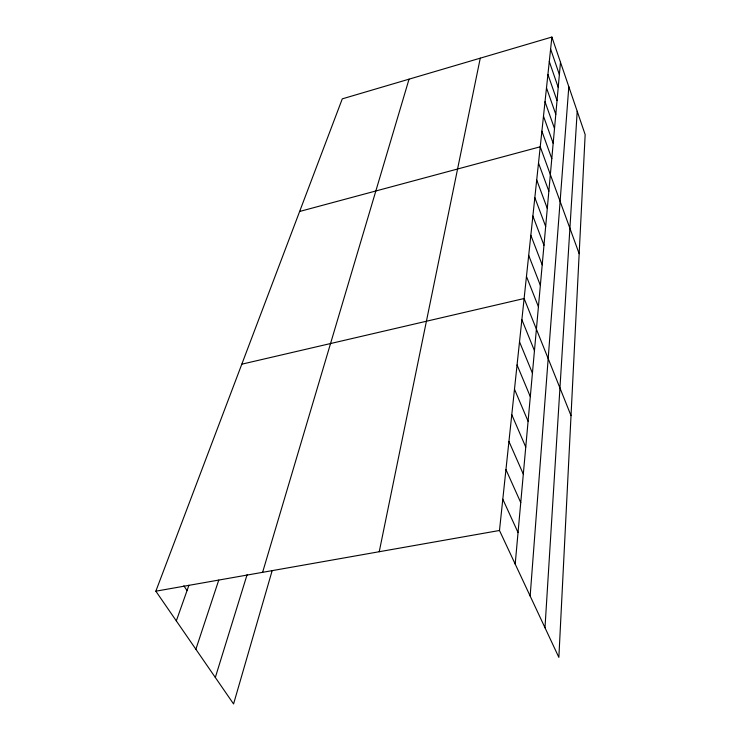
<?xml version="1.0" encoding="UTF-8"?>
<svg xmlns="http://www.w3.org/2000/svg" width="741" height="741" viewBox="0 0 741 741"><rect width="100%" height="100%" fill="white"/><g stroke="black" fill="none" stroke-linecap="round" stroke-linejoin="round"><path stroke-width="1.11" d="M544.987 627.738L577.202 111.27M530.158 596.033L568.819 86.688M515.199 564.068L560.492 62.281M551.888 37.05L585.158 134.603L558.862 657.378L499.48 530.482L551.888 37.05L342.286 98.849L155.842 591.188L233.572 703.95L272.16 570.653M379.235 551.721L480.261 58.169M262.601 572.33L409.041 79.167M215.325 677.478L247.086 574.71M195.874 649.264L218.762 580.073M176.321 620.893L188.936 585.214M299.633 211.463L540.226 146.792L579.166 253.7M241.807 364.183L524.119 298.521L571.024 415.655M155.842 591.188L499.48 530.482M183.851 585.807L187.047 590.568M502.806 499.23L518.042 532.529M505.946 469.599L520.747 502.593M508.937 441.46L523.313 474.147M511.781 414.71L525.758 447.064M514.486 389.238L528.092 421.268M517.061 364.961L530.315 396.657M519.524 341.805L532.436 373.158M521.868 319.677L534.456 350.688M526.462 276.449L538.429 306.755M528.694 255.395L540.356 285.331M530.834 235.268L542.208 264.843M532.881 216.029L543.977 245.234M534.835 197.606L545.672 226.459M536.706 179.961L547.303 208.453M538.503 163.039L548.859 191.178M541.884 131.185L551.795 158.639M543.477 116.18L553.175 143.3M545.015 101.739L554.509 128.536M546.487 87.836L555.796 114.309M547.914 74.452L557.037 100.6M549.285 61.531L558.223 87.373M550.609 49.073L559.381 74.609"/></g></svg>
